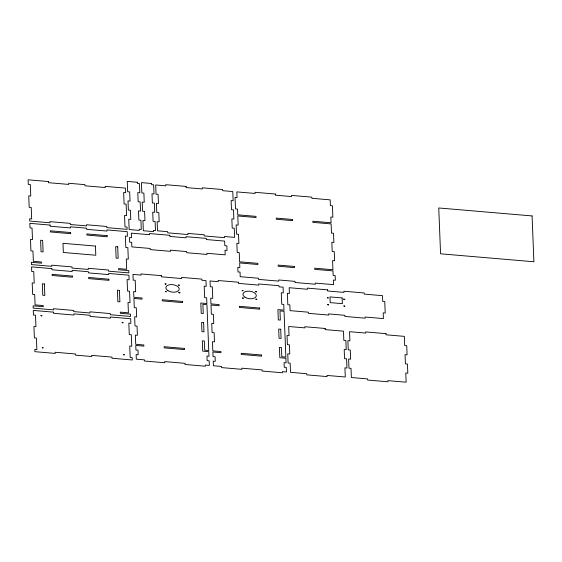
<?xml version="1.0" encoding="UTF-8"?>
<svg xmlns="http://www.w3.org/2000/svg" width="562" height="562" viewBox="0 0 562 562"><rect width="100%" height="100%" fill="white"/><g stroke="black" fill="none" stroke-linecap="round" stroke-linejoin="round"><path stroke-width="0.84" d="M343.621 299.153L344.822 299.37L343.621 299.153M178.779 292.619L179.973 292.858L178.779 292.619M40.991 315.563C41.883 317.031 42.705 314.692 40.991 315.563M42.269 347.646C43.162 349.114 43.984 346.775 42.269 347.646M122.144 322.483C123.036 323.951 123.858 321.612 122.144 322.483M123.422 354.566C124.307 356.034 125.136 353.695 123.422 354.566M165.095 283.894C165.987 285.363 166.809 283.023 165.095 283.894M165.397 291.46C166.289 292.928 167.111 290.589 165.397 291.46M178.484 285.039C179.376 286.508 180.198 284.168 178.484 285.039M242.187 290.47C243.079 291.938 243.901 289.599 242.187 290.47M255.577 291.615C256.469 293.083 257.291 290.744 255.577 291.615M255.879 299.174C256.771 300.642 257.593 298.303 255.879 299.174M327.4 297.741C328.292 299.209 329.114 296.862 327.4 297.741M327.674 304.611C328.559 306.079 329.388 303.74 327.674 304.611M343.902 305.995C344.794 307.463 345.616 305.124 343.902 305.995M242.51 297.993C243.156 299.497 244.379 297.256 242.51 297.993M137.381 182.278L127.237 181.407L127.644 191.719L129.674 191.895L130.04 201.063L128.01 200.887L128.375 210.055L130.405 210.23L130.77 219.398L128.74 219.222L129.148 229.535L139.292 230.399L139.25 229.254L141.28 229.422L140.914 220.262L138.884 220.086L138.519 210.919L140.549 211.094L140.184 201.927L138.154 201.751L137.788 192.59L139.819 192.759L139.453 183.591L137.43 183.423L137.381 182.278M151.585 183.486L141.441 182.622L141.849 192.935L143.879 193.103L144.244 202.271L142.214 202.102L142.579 211.263L144.603 211.438L144.968 220.606L142.938 220.43L143.352 230.743L153.496 231.607L153.447 230.462L155.477 230.638L155.112 221.47L153.082 221.295L152.724 212.134L154.747 212.303L154.388 203.135L152.358 202.966L151.993 193.799L154.023 193.974L153.658 184.807L151.628 184.631L151.585 183.486M186.071 186.429L165.783 184.694L165.832 185.839L155.688 184.975L156.053 194.143L158.077 194.319L158.442 203.486L156.412 203.311L156.777 212.478L158.807 212.647L159.172 221.814L157.142 221.646L157.508 230.813L167.652 231.677L167.694 232.823L187.982 234.551L187.94 233.406L204.168 234.79L204.217 235.935L224.505 237.663L224.456 236.518L234.6 237.382L234.235 228.221L232.211 228.046L231.846 218.878L233.876 219.054L233.511 209.886L231.481 209.71L231.115 200.543L233.146 200.718L232.78 191.551L222.636 190.687L222.594 189.542L202.306 187.813L202.348 188.958L186.12 187.575L186.071 186.429M275.338 194.038L255.05 192.309L255.099 193.454L236.841 191.895L237.066 197.627L235.035 197.452L235.492 208.909L237.522 209.085L237.747 214.817L256.005 216.37L256.054 217.515L237.796 215.963L238.155 225.123L236.131 224.955L236.497 234.122L238.52 234.291L238.885 243.458L236.855 243.29L237.22 252.45L239.25 252.626L239.616 261.794L257.874 263.346L257.916 264.498L239.658 262.939L239.841 267.519L237.81 267.35L237.993 271.931L240.023 272.106L240.206 276.687L258.464 278.246L258.513 279.391L278.801 281.119L278.752 279.974L294.98 281.358L295.029 282.503L315.317 284.232L315.268 283.086L333.533 284.646L333.35 280.066L335.373 280.234L335.198 275.654L333.168 275.478L332.985 270.898L314.727 269.339L314.678 268.193L332.936 269.753L332.578 260.585L334.601 260.754L334.242 251.593L332.212 251.418L331.847 242.25L333.877 242.426L333.512 233.258L331.482 233.082L331.116 223.922L312.858 222.362L312.816 221.217L331.074 222.77L330.842 217.044L332.873 217.22L332.416 205.762L330.393 205.587L330.161 199.854L311.903 198.302L311.861 197.157L291.573 195.421L291.615 196.567L275.387 195.183L275.338 194.038M532.081 215.934L438.753 207.975L440.573 253.806L533.9 261.766L532.081 215.934M48.388 181.54L28.1 179.805L28.283 184.392L30.313 184.561L30.762 196.019L28.739 195.85L29.189 207.308L31.219 207.476L31.676 218.934L29.646 218.766L29.737 221.056L50.025 222.784L49.983 221.639L70.271 223.374L70.313 224.519L86.541 225.903L86.499 224.758L106.787 226.486L106.829 227.631L127.117 229.359L127.026 227.069L125.003 226.893L124.546 215.436L126.576 215.611L126.12 204.154L124.09 203.978L123.633 192.52L125.663 192.696L125.481 188.108L105.192 186.38L105.242 187.525L84.953 185.797L84.904 184.652L68.676 183.268L68.719 184.413L48.43 182.685L48.388 181.54M292.528 219.489L276.293 218.098L276.342 219.25L292.57 220.634L292.528 219.489M50.116 225.081L29.828 223.346L30.011 227.933L32.041 228.102L32.498 239.56L30.467 239.391L30.924 250.849L32.947 251.017L33.362 261.33L41.476 262.025L41.518 263.171L31.374 262.306L31.465 264.597L51.753 266.325L51.711 265.18L71.999 266.908L72.041 268.06L88.276 269.444L88.227 268.292L108.515 270.027L108.564 271.172L128.853 272.9L128.761 270.61L118.617 269.746L118.568 268.601L126.682 269.289L126.274 258.977L128.305 259.152L127.848 247.694L125.818 247.519L125.361 236.061L127.391 236.237L127.209 231.649L106.92 229.921L106.97 231.066L86.681 229.338L86.632 228.193L70.405 226.809L70.454 227.954L50.166 226.226L50.116 225.081M169.815 235.288L149.527 233.553L149.576 234.698L131.311 233.146L131.494 237.726L129.471 237.557L129.646 242.138L131.677 242.313L131.859 246.894L150.117 248.453L150.166 249.598L170.455 251.326L170.405 250.181L186.64 251.565L186.682 252.71L206.971 254.438L206.928 253.293L225.186 254.853L225.004 250.266L227.034 250.441L226.851 245.861L224.821 245.685L224.638 241.105L206.38 239.545L206.331 238.4L186.043 236.672L186.092 237.817L169.865 236.433L169.815 235.288M70.629 232.535L50.348 230.806L50.39 231.951L70.679 233.68L70.629 232.535M107.152 235.654L86.864 233.918L86.906 235.064L107.194 236.799L107.152 235.654M42.642 240.424L40.612 240.255L41.068 251.713L43.091 251.888L42.642 240.424M117.704 246.83L115.674 246.655L116.13 258.113L118.16 258.288L117.704 246.83M95.435 246.072L62.972 243.304L63.337 252.471L95.8 255.239L95.435 246.072M294.39 266.465L278.162 265.081L278.204 266.226L294.439 267.61L294.39 266.465M161.308 275.668L141.02 273.94L141.069 275.085L132.955 274.389L133.18 280.122L135.21 280.298L135.667 291.755L133.637 291.58L133.861 297.312L141.975 298L142.024 299.146L133.911 298.457L134.276 307.618L136.299 307.793L136.664 316.961L134.634 316.785L134.999 325.953L137.03 326.129L137.395 335.296L135.365 335.121L135.73 344.288L143.844 344.977L143.886 346.122L135.772 345.433L135.955 350.014L137.985 350.189L138.168 354.77L136.137 354.601L136.32 359.181L144.434 359.877L144.483 361.022L164.771 362.75L164.722 361.605L185.01 363.333L185.06 364.478L205.348 366.213L205.299 365.068L209.359 365.412L209.176 360.825L207.146 360.656L206.964 356.069L208.994 356.245L208.811 351.664L202.727 351.145L202.313 340.832L204.343 341.001L204.708 350.168L208.762 350.512L206.942 304.681L202.889 304.337L203.254 313.505L201.224 313.329L200.81 303.016L206.9 303.536L206.668 297.811L204.645 297.635L204.189 286.177L206.219 286.353L205.987 280.621L201.934 280.276L201.884 279.131L181.596 277.396L181.645 278.548L161.357 276.813L161.308 275.668M238.407 282.243L218.119 280.515L218.161 281.66L210.048 280.965L210.272 286.697L212.303 286.873L212.759 298.331L210.729 298.155L210.954 303.88L219.075 304.576L219.117 305.721L211.003 305.033L211.368 314.193L213.398 314.369L213.757 323.536L211.733 323.361L212.092 332.528L214.122 332.704L214.487 341.865L212.457 341.696L212.822 350.864L220.936 351.552L220.985 352.697L212.872 352.009L213.047 356.589L215.077 356.765L215.26 361.345L213.23 361.176L213.412 365.757L221.526 366.452L221.576 367.597L241.864 369.325L241.815 368.18L262.103 369.908L262.152 371.053L282.44 372.782L282.391 371.637L286.451 371.988L286.269 367.4L284.239 367.232L284.056 362.645L286.086 362.82L285.903 358.233L279.82 357.72L279.412 347.407L281.436 347.576L281.801 356.744L285.861 357.088L284.042 311.257L279.981 310.912L280.347 320.08L278.316 319.904L277.909 309.592L283.993 310.112L283.768 304.386L281.738 304.211L281.281 292.753L283.311 292.921L283.086 287.196L279.026 286.852L278.984 285.707L258.696 283.972L258.738 285.117L238.45 283.388L238.407 282.243M327.674 289.859L307.386 288.123L307.428 289.268L289.17 287.716L289.395 293.441L287.372 293.273L287.821 304.73L289.852 304.899L290.083 310.631L308.341 312.191L308.383 313.336L328.672 315.064L328.63 313.919L344.857 315.303L344.899 316.448L365.188 318.176L365.145 317.031L383.403 318.591L383.179 312.858L385.209 313.034L384.752 301.576L382.722 301.401L382.497 295.675L364.232 294.116L364.19 292.971L343.902 291.242L343.944 292.388L327.716 291.004L327.674 289.859M51.844 268.615L31.556 266.887L31.739 271.474L33.769 271.643L34.226 283.1L32.196 282.932L32.652 294.39L34.682 294.558L35.09 304.871L43.204 305.566L43.253 306.712L33.109 305.847L33.2 308.138L53.481 309.866L53.439 308.721L73.727 310.449L73.77 311.594L90.004 312.985L89.955 311.833L110.243 313.568L110.293 314.713L130.581 316.441L130.489 314.151L120.345 313.287L120.296 312.142L128.417 312.83L128.003 302.518L130.033 302.693L129.576 291.235L127.546 291.06L127.096 279.602L129.12 279.778L128.944 275.19L108.656 273.462L108.698 274.607L88.41 272.879L88.367 271.734L72.133 270.35L72.182 271.495L51.894 269.767L51.844 268.615M342.146 297.944L329.971 296.905L330.203 302.63L342.37 303.67L342.146 297.944M72.365 276.075L52.076 274.347L52.118 275.492L72.407 277.221L72.365 276.075M108.88 279.195L88.592 277.459L88.634 278.604L108.923 280.34L108.88 279.195M44.37 283.965L42.34 283.796L42.796 295.254L44.827 295.422L44.37 283.965M119.432 290.371L117.402 290.196L117.858 301.654L119.889 301.829L119.432 290.371M182.552 301.464L162.263 299.729L162.313 300.874L182.601 302.609L182.552 301.464M259.651 308.032L239.363 306.304L239.405 307.449L259.693 309.184L259.651 308.032M325.159 328.468L304.871 326.74L304.92 327.885L288.685 326.501L289.051 335.669L287.02 335.493L287.386 344.661L289.416 344.829L289.781 353.997L287.751 353.828L288.116 362.989L290.147 363.164L290.512 372.332L306.74 373.716L306.782 374.861L327.07 376.589L327.028 375.444L345.286 377.004L344.92 367.836L346.951 368.012L346.585 358.844L344.555 358.668L344.197 349.501L346.22 349.676L345.862 340.509L343.832 340.34L343.466 331.173L325.208 329.613L325.159 328.468M386.024 333.659L365.736 331.931L365.785 333.076L349.55 331.692L349.915 340.853L347.885 340.684L348.25 349.852L350.281 350.021L350.646 359.188L348.616 359.013L348.981 368.18L351.011 368.356L351.369 377.524L367.604 378.907L367.646 380.053L387.935 381.781L387.892 380.636L406.15 382.195L405.785 373.028L407.815 373.196L407.45 364.036L405.42 363.86L405.054 354.692L407.085 354.868L406.719 345.7L404.696 345.525L404.331 336.364L386.073 334.804L386.024 333.659M203.613 322.672L201.589 322.497L201.948 331.664L203.978 331.84L203.613 322.672M280.712 329.248L278.682 329.072L279.047 338.24L281.07 338.408L280.712 329.248M53.573 312.156L33.284 310.428L33.467 315.015L35.497 315.184L35.954 326.641L33.924 326.473L34.38 337.931L36.411 338.099L36.867 349.557L34.837 349.388L34.928 351.679L55.216 353.407L55.167 352.262L75.456 353.99L75.505 355.135L91.732 356.519L91.683 355.374L111.971 357.109L112.021 358.254L132.309 359.982L132.218 357.692L130.187 357.516L129.731 346.059L131.761 346.234L131.304 334.776L129.281 334.601L128.824 323.143L130.855 323.319L130.672 318.731L110.384 317.003L110.426 318.148L90.138 316.42L90.096 315.275L73.861 313.891L73.91 315.036L53.622 313.308L53.573 312.156M184.42 348.44L164.132 346.712L164.174 347.857L184.462 349.585L184.42 348.44M261.513 355.015L241.224 353.28L241.274 354.432L261.562 356.16L261.513 355.015M244.997 297.235A6.744 3.744 8.1 0 0 256.132 296.49A6.744 3.744 8.1 0 0 247.751 291.165A6.744 3.744 8.1 0 0 244.997 297.235M167.905 290.659A6.744 3.744 8.1 0 0 179.039 289.915A6.744 3.744 8.1 0 0 170.651 284.59A6.744 3.744 8.1 0 0 167.905 290.659"/></g></svg>
